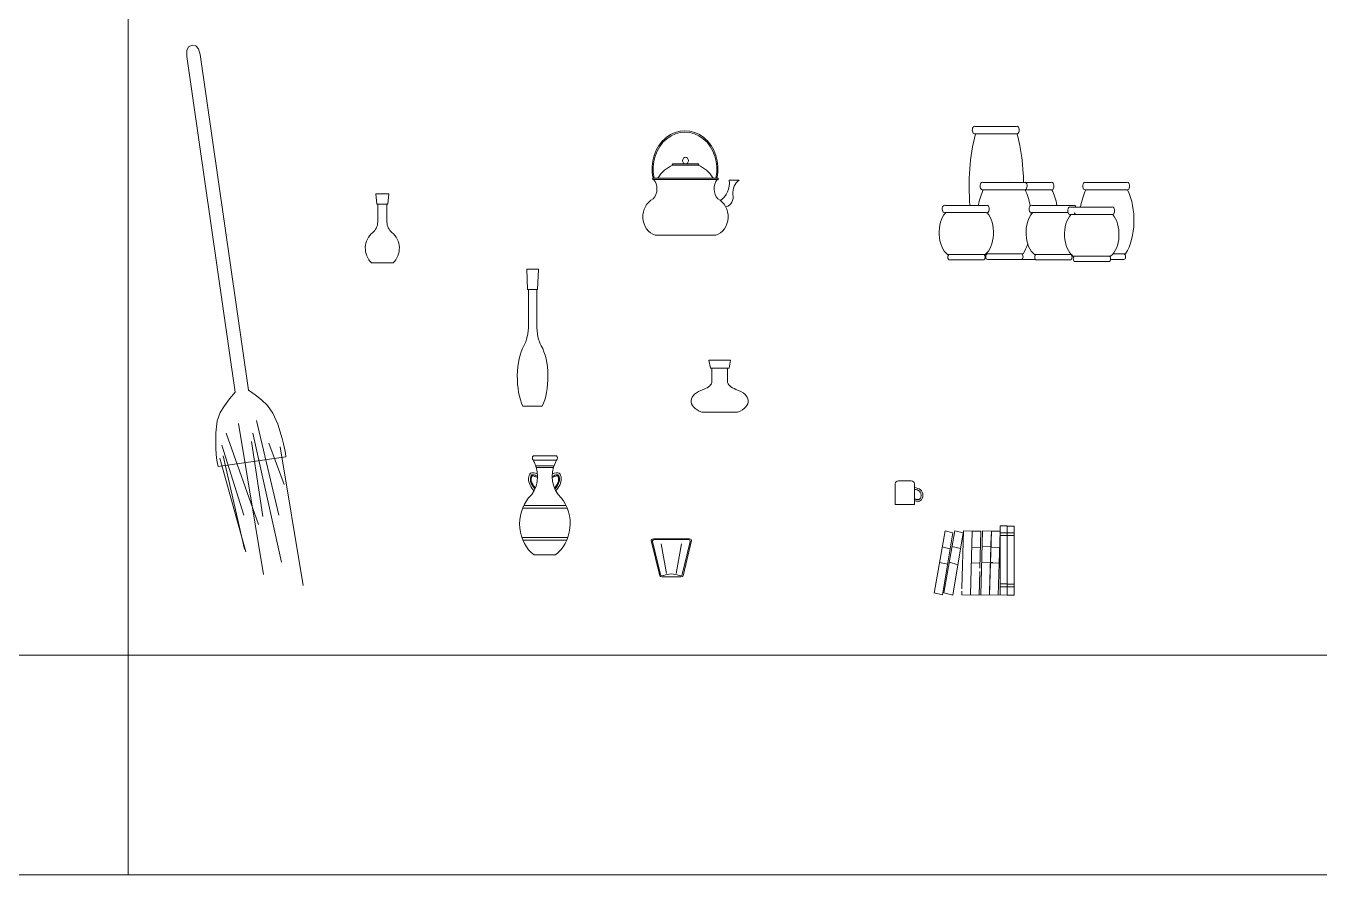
# Model space of a CAD drawing. Header units: centimetres. Extents: x 2280 to 32242, y -4577 to 2534.
# Drawn here: x 24743.1 to 25038.8, y -2977.1 to -2784 of the extents above; entities that cross this region are included whole.
import ezdxf

# ---------------------------------------------------------------- set-up
doc = ezdxf.new("R2010")
doc.units = ezdxf.units.CM
doc.layers.get('0').update_dxf_attribs({"lineweight": 15})
doc.layers.add('dim', color=40, linetype='Continuous', lineweight=0)

# ---------------------------------------------------------------- blocks, each defined once
blk = doc.blocks.new('OBJE_bar_011')
for p, q in [((-0.0255, 0.2436), (-0.0218, 0.207)), ((-0.0218, 0.2436), (-0.0255, 0.2436)), ((-0.0218, 0.2436), (-0.0255, 0.2436)), ((-0.0218, 0.2436), (0.0019, 0.2436)), ((0.0218, 0.2436), (-0.0019, 0.2436)), ((0.0083, 0.2442), (0.0082, 0.2436)), ((0.0083, 0.2442), (0.0082, 0.2436)), ((0.0255, 0.2436), (0.0218, 0.207)), ((0.0218, 0.2436), (0.0255, 0.2436)), ((0.0218, 0.2436), (0.0255, 0.2436)), ((-0.0181, 0.207), (-0.0218, 0.207)), ((-0.0181, 0.207), (-0.0218, 0.207)), ((0, 0.207), (-0.0181, 0.207)), ((-0.0181, 0.207), (-0.0181, 0.1446)), ((0, 0.207), (0.0181, 0.207)), ((0.0181, 0.207), (0.0218, 0.207)), ((0.0181, 0.207), (0.0181, 0.1446)), ((0.0181, 0.207), (0.0218, 0.207)), ((0.0419, 0), (-0.0419, 0))]:
    blk.add_line(p, q)
for centre, radius, start, end in [((-0.0636, 0.1446), 0.0455, 304.4798, 0), ((0.0636, 0.1446), 0.0455, 180, 235.5202), ((0, 0.052), 0.0668, 124.4798, 231.1317), ((0, 0.052), 0.0668, 308.8683, 55.5202)]:
    blk.add_arc(centre, radius, start, end)
blk = doc.blocks.new('OBJE_bar_032')
for p, q in [((-0.0419, 0.3006), (0.0436, 0.3006)), ((-0.0419, 0.2874), (0.0436, 0.2874)), ((-0.0327, 0.2697), (0.0345, 0.2697)), ((-0.031, 0.2653), (0.0327, 0.2653)), ((-0.0822, 0.1413), (0.084, 0.1413)), ((-0.0775, 0.1501), (0.0793, 0.1501)), ((-0.0849, 0.053), (0.0863, 0.053)), ((-0.0808, 0.0442), (0.0822, 0.0442)), ((-0.0396, 0), (0.0396, 0))]:
    blk.add_line(p, q)
for centre, radius, start, end in [((-0.1064, 0.238), 0.0802, 305.8384, 31.4455), ((-0.0381, 0.294), 0.00763, 119.7476, 240.2524), ((-0.1226, 0.2404), 0.0934, 24.9606, 30.1669), ((0.1082, 0.238), 0.0802, 148.5545, 234.1616), ((0.1244, 0.2404), 0.0934, 149.8331, 155.0394), ((0.0399, 0.294), 0.00763, 299.7476, 60.2524), ((0.0169, 0.0941), 0.1097, 134.0716, 239.0299), ((-0.0141, 0.0945), 0.1087, 299.5996, 46.1578)]:
    blk.add_arc(centre, radius, start, end)
for points in [[(-0.0265, 0.2454), (-0.0522, 0.2477), (-0.0597, 0.2323), (-0.0399, 0.1938)], [(0.0283, 0.2454), (0.054, 0.2477), (0.0614, 0.2323), (0.0417, 0.1938)]]:
    blk.add_spline(points, degree=3)
for points, knots in [([(-0.0268, 0.2382), (-0.031, 0.2399), (-0.0332, 0.2407), (-0.0381, 0.2422), (-0.0406, 0.2428), (-0.0443, 0.2433), (-0.0456, 0.2432), (-0.0472, 0.2429), (-0.0477, 0.2427), (-0.0484, 0.2423), (-0.0487, 0.2421), (-0.0494, 0.2413), (-0.0498, 0.2408), (-0.0513, 0.2386), (-0.0522, 0.2362), (-0.0532, 0.2318), (-0.0533, 0.2299), (-0.0531, 0.2262), (-0.0528, 0.2244), (-0.051, 0.2185), (-0.0486, 0.2144), (-0.0423, 0.2061), (-0.0386, 0.2021), (-0.0364, 0.1997)], [0, 0, 0, 0, 0.460321, 0.460321, 1.062273, 1.062273, 1.547377, 1.547377, 1.868648, 1.868648, 2.117264, 2.117264, 2.365881, 2.365881, 3.032395, 3.032395, 3.577724, 3.577724, 4.123053, 4.123053, 5.381714, 5.381714, 6.533622, 6.533622, 6.533622, 6.533622]), ([(-0.0269, 0.2346), (-0.032, 0.2368), (-0.0342, 0.2376), (-0.0386, 0.2389), (-0.0407, 0.2394), (-0.0438, 0.2399), (-0.0448, 0.2399), (-0.0459, 0.2398), (-0.0462, 0.2397), (-0.0463, 0.2397), (-0.0464, 0.2396), (-0.0465, 0.2395), (-0.0467, 0.2394), (-0.0471, 0.2388), (-0.0474, 0.2385), (-0.0479, 0.2375), (-0.0482, 0.2369), (-0.049, 0.235), (-0.0495, 0.2334), (-0.05, 0.2304), (-0.05, 0.229), (-0.0498, 0.2262), (-0.0495, 0.2249), (-0.0486, 0.2221), (-0.048, 0.2207), (-0.0457, 0.2162), (-0.0436, 0.2131), (-0.0384, 0.2068), (-0.0354, 0.2036), (-0.0345, 0.2025)], [0, 0, 0, 0, 0.450917, 0.450917, 0.98865, 0.98865, 1.430592, 1.430592, 1.742574, 1.742574, 1.974566, 1.974566, 2.206558, 2.206558, 2.438551, 2.438551, 2.670543, 2.670543, 3.159544, 3.159544, 3.648545, 3.648545, 4.137546, 4.137546, 4.626547, 4.626547, 5.604548, 5.604548, 6.533622, 6.533622, 6.533622, 6.533622]), ([(0.0285, 0.2382), (0.0328, 0.2399), (0.035, 0.2407), (0.0398, 0.2422), (0.0423, 0.2428), (0.0461, 0.2433), (0.0474, 0.2432), (0.049, 0.2429), (0.0494, 0.2427), (0.0501, 0.2423), (0.0504, 0.2421), (0.0512, 0.2413), (0.0516, 0.2408), (0.053, 0.2386), (0.054, 0.2362), (0.0549, 0.2318), (0.0551, 0.2299), (0.0549, 0.2262), (0.0546, 0.2244), (0.0528, 0.2185), (0.0503, 0.2144), (0.044, 0.2061), (0.0403, 0.2021), (0.0381, 0.1997)], [0, 0, 0, 0, 0.460321, 0.460321, 1.062273, 1.062273, 1.547377, 1.547377, 1.868648, 1.868648, 2.117264, 2.117264, 2.365881, 2.365881, 3.032395, 3.032395, 3.577724, 3.577724, 4.123053, 4.123053, 5.381714, 5.381714, 6.533622, 6.533622, 6.533622, 6.533622]), ([(0.0286, 0.2346), (0.0338, 0.2368), (0.0359, 0.2376), (0.0403, 0.2389), (0.0425, 0.2394), (0.0455, 0.2399), (0.0466, 0.2399), (0.0477, 0.2398), (0.0479, 0.2397), (0.0481, 0.2397), (0.0481, 0.2396), (0.0483, 0.2395), (0.0484, 0.2394), (0.0489, 0.2388), (0.0492, 0.2385), (0.0497, 0.2375), (0.05, 0.2369), (0.0508, 0.235), (0.0512, 0.2334), (0.0517, 0.2304), (0.0517, 0.229), (0.0515, 0.2262), (0.0512, 0.2249), (0.0504, 0.2221), (0.0498, 0.2207), (0.0475, 0.2162), (0.0453, 0.2131), (0.0401, 0.2068), (0.0372, 0.2036), (0.0362, 0.2025)], [0, 0, 0, 0, 0.450917, 0.450917, 0.98865, 0.98865, 1.430592, 1.430592, 1.742574, 1.742574, 1.974566, 1.974566, 2.206558, 2.206558, 2.438551, 2.438551, 2.670543, 2.670543, 3.159544, 3.159544, 3.648545, 3.648545, 4.137546, 4.137546, 4.626547, 4.626547, 5.604548, 5.604548, 6.533622, 6.533622, 6.533622, 6.533622])]:
    blk.add_open_spline(points, degree=3, knots=knots)
blk = doc.blocks.new('OBJE_bar_002')
for points in [[(-0.1082, 0.1656, 1), (-0.1082, 0.1619), (0.1082, 0.1619, 1), (0.1082, 0.1656), (-0.1082, 0.1656, -1.281382), (0.1049, 0.1656)], [(-0.1045, 0.1656, -1.292722), (0.1012, 0.1656)], [(-0.0918, 0.1656, -0.161412), (-0.0422, 0.2027), (0.0422, 0.2027, 1), (0.0422, 0.2063), (-0.0422, 0.2063, 1), (-0.0422, 0.2027)], [(0.0422, 0.2027, -0.161412), (0.0918, 0.1656)], [(-0.1065, 0.1619, -0.417139), (-0.1076, 0.1052, 0.719249), (-0.101, 0), (0.101, 0, 0.719249), (0.1076, 0.1052, -0.396783), (0.1054, 0.1619)], [(0.1353, 0.0824, 0.435606), (0.1582, 0.1185, -0.300742), (0.179, 0.1593), (0.1462, 0.1593, -0.295746), (0.1166, 0.1005)]]:
    blk.add_lwpolyline(points, format="xyb")
blk.add_circle((0, 0.216), 0.00971)
blk = doc.blocks.new('OBJE_bar_010')
for p, q in [((-0.0384, 0.0893), (-0.0384, 0)), ((0.0254, 0.1023), (-0.0254, 0.1023)), ((0.0384, 0), (0.0384, 0.0893)), ((-0.0384, 0), (0.0384, 0))]:
    blk.add_line(p, q)
for centre, start, end in [((-0.0254, 0.0893), 90, 180), ((0.0254, 0.0893), 0, 90), ((0.0254, 0.0893), 0, 90)]:
    blk.add_arc(centre, 0.013, start, end)
for points, knots in [([(0.0384, 0.0167), (0.0406, 0.0161), (0.0484, 0.0144), (0.0668, 0.0144), (0.0758, 0.0408), (0.0647, 0.0669), (0.0474, 0.0714), (0.0384, 0.0733)], [5.659543, 5.659543, 5.659543, 5.659543, 12.467453, 28.983899, 53.579431, 78.360328, 103.929684, 103.929684, 103.929684, 103.929684]), ([(0.0384, 0.0241), (0.039, 0.0239), (0.0396, 0.0237), (0.0414, 0.0233), (0.0426, 0.023), (0.0447, 0.0226), (0.0456, 0.0224), (0.0483, 0.022), (0.0502, 0.0219), (0.0531, 0.0219), (0.0542, 0.022), (0.0562, 0.0224), (0.057, 0.0226), (0.058, 0.023), (0.0582, 0.0231), (0.0586, 0.0233), (0.0587, 0.0234), (0.0591, 0.0236), (0.0592, 0.0238), (0.0597, 0.0241), (0.0601, 0.0244), (0.061, 0.0254), (0.0615, 0.0261), (0.0626, 0.0278), (0.063, 0.0288), (0.0639, 0.031), (0.0642, 0.0322), (0.0648, 0.035), (0.065, 0.0367), (0.0652, 0.0401), (0.0651, 0.0418), (0.0647, 0.045), (0.0643, 0.0466), (0.0631, 0.0503), (0.0622, 0.0523), (0.0605, 0.0549), (0.0599, 0.0557), (0.0589, 0.0568), (0.0585, 0.0573), (0.0577, 0.0581), (0.0573, 0.0585), (0.0564, 0.0591), (0.056, 0.0595), (0.0546, 0.0604), (0.0536, 0.061), (0.0515, 0.062), (0.0503, 0.0625), (0.0465, 0.064), (0.0436, 0.0647), (0.0398, 0.0656), (0.0391, 0.0658), (0.0384, 0.0659)], [3.762614, 3.762614, 3.762614, 3.762614, 5.784282, 5.784282, 9.653458, 9.653458, 12.655211, 12.655211, 18.724663, 18.724663, 23.000528, 23.000528, 27.276393, 27.276393, 28.648659, 28.648659, 29.862802, 29.862802, 31.076944, 31.076944, 33.505228, 33.505228, 37.75395, 37.75395, 42.002671, 42.002671, 46.251393, 46.251393, 51.8326, 51.8326, 57.413807, 57.413807, 62.995014, 62.995014, 71.270997, 71.270997, 74.951366, 74.951366, 77.554081, 77.554081, 79.799966, 79.799966, 82.045851, 82.045851, 86.537621, 86.537621, 91.029391, 91.029391, 100.333646, 100.333646, 102.506325, 102.506325, 102.506325, 102.506325])]:
    blk.add_open_spline(points, degree=3, knots=knots)
blk = doc.blocks.new('OBJE_other_097')
for p, q in [((0.0909, 0.3761), (0.2893, 0.3761)), ((0.0915, 0.3554), (0.2893, 0.3554)), ((-0.4368, 0.2178), (-0.2384, 0.2178)), ((-0.4363, 0.1971), (-0.2384, 0.1971)), ((-0.075, 0.2179), (0.0527, 0.2179)), ((-0.0744, 0.1972), (0.0477, 0.1972)), ((0.0533, 0.2178), (0.2517, 0.2178)), ((0.0539, 0.1971), (0.2517, 0.1971)), ((-0.3653, 0.1481), (-0.1669, 0.1481)), ((-0.1812, 0.1529), (0.0173, 0.1529)), ((0.2344, 0.1529), (0.4328, 0.1529)), ((-0.3648, 0.1274), (-0.1669, 0.1274)), ((-0.1555, 0.1322), (0.0173, 0.1322)), ((0.235, 0.1322), (0.4328, 0.1322)), ((-0.4306, 0.0154), (-0.3697, 0.0154)), ((-0.3591, 0.0095), (-0.1788, 0.0095)), ((-0.175, 0.0142), (0.0054, 0.0142)), ((0, 0), (0.1018, 0)), ((0.0595, 0.0154), (0.2398, 0.0154)), ((0.2406, 0.0142), (0.4209, 0.0142)), ((-0.4226, -0.0001), (-0.3587, -0.0001)), ((-0.3511, -0.006), (-0.1885, -0.006)), ((-0.167, -0.0013), (-0.0043, -0.0013)), ((0.0675, -0.0001), (0.2301, -0.0001)), ((0.2486, -0.0013), (0.4112, -0.0013))]:
    blk.add_line(p, q)
for centre, radius, start, end in [((0.0886, 0.3657), 0.0107, 77.4869, 285.7234), ((0.2916, 0.3657), 0.0107, 254.2766, 102.5131), ((0.4311, 0.208), 0.3739, 156.833, 178.4974), ((-0.0567, 0.208), 0.3741, 351.516, 23.1416), ((-0.3349, 0.1115), 0.1357, 141.0681, 225.1133), ((-0.4391, 0.2074), 0.0107, 77.4869, 285.7234), ((-0.346, 0.1115), 0.1357, 15.6476, 38.8951), ((-0.2361, 0.2074), 0.0107, 254.2766, 102.5131), ((0.027, 0.1116), 0.1357, 141.0681, 162.3212), ((-0.0773, 0.2075), 0.0107, 77.4869, 285.7234), ((0.1552, 0.1115), 0.1357, 141.0681, 162.9527), ((0.051, 0.2074), 0.0107, 77.4869, 285.7234), ((0.1258, 0.2075), 0.0107, 254.2766, 283.3464), ((0.1258, 0.2075), 0.0107, 74.98, 102.5131), ((0.1441, 0.1115), 0.1357, 17.7281, 38.8951), ((0.254, 0.2074), 0.0107, 254.2766, 102.5131), ((-0.3676, 0.1377), 0.0107, 77.4869, 285.7234), ((-0.1835, 0.1424), 0.0107, 77.4869, 147.7209), ((-0.1646, 0.1377), 0.0107, 254.2766, 102.5131), ((0.0196, 0.1424), 0.0107, 254.2766, 102.5131), ((0.2321, 0.1424), 0.0107, 77.4869, 285.7234), ((0.4351, 0.1424), 0.0107, 254.2766, 102.5131), ((-0.3317, 0.071), 0.0674, 123.589, 245.9295), ((-0.1475, 0.0757), 0.0674, 123.589, 129.8457), ((-0.2062, 0.071), 0.0673, 294.0565, 56.3667), ((-0.0221, 0.0757), 0.0673, 294.0565, 56.3667), ((0.1552, 0.1115), 0.1357, 171.3825, 173.0907), ((0.2681, 0.0757), 0.0674, 123.589, 245.9295), ((0.3935, 0.0757), 0.0673, 294.0565, 56.3667), ((0.1552, 0.1115), 0.1357, 209.7653, 225.1133), ((-0.4226, 0.0076), 0.00776, 90, 270), ((-0.3511, 0.0017), 0.00776, 90, 270), ((-0.1885, 0.0017), 0.00776, 270, 90), ((-0.167, 0.0064), 0.00776, 90, 270), ((-0.0043, 0.0064), 0.00776, 270, 90), ((0.0675, 0.0076), 0.00776, 90, 270), ((0.2301, 0.0076), 0.00776, 270, 90), ((0.2486, 0.0064), 0.00776, 90, 270), ((0.4112, 0.0064), 0.00776, 270, 90)]:
    blk.add_arc(centre, radius, start, end)
blk = doc.blocks.new('OBJE_other_140')
for p, q in [((-0.0414, 0.12), (0.0414, 0.12)), ((-0.0266, 0.004), (-0.0461, 0.1144)), ((-0.0249, 0.0079), (-0.0432, 0.112)), ((-0.0385, 0.1176), (0.0385, 0.1176)), ((-0.0112, 0.0112), (-0.0233, 0.104)), ((0.0112, 0.0112), (0.0233, 0.104)), ((0.0249, 0.0079), (0.0432, 0.112)), ((0.0266, 0.004), (0.0461, 0.1144)), ((-0.0219, 0), (0.0219, 0))]:
    blk.add_line(p, q)
for centre, radius, start, end in [((-0.0414, 0.1152), 0.00478, 90, 190.015), ((0.0414, 0.1152), 0.00478, 349.985, 90), ((-0.0385, 0.1128), 0.00478, 90, 190.015), ((0.0385, 0.1128), 0.00478, 349.985, 90), ((-0.0219, 0.0048), 0.00478, 190.015, 270), ((-0.0202, 0.0088), 0.00478, 190.015, 300.9253), ((0, -0.0249), 0.0344, 59.0747, 120.9253), ((0.0202, 0.0088), 0.00478, 239.0747, 349.985), ((0.0219, 0.0048), 0.00478, 270, 349.985)]:
    blk.add_arc(centre, radius, start, end)
blk = doc.blocks.new('OBJE_other_165')
for p, q in [((-0.1869, 0.0085), (-0.1416, 0.2753)), ((-0.1467, 0.009), (-0.1014, 0.2753)), ((-0.1416, 0.2753), (-0.1086, 0.2674)), ((-0.1014, 0.2753), (-0.0661, 0.2669)), ((-0.0718, 0.0292), (-0.0651, 0.2753)), ((-0.0651, 0.2753), (-0.0289, 0.2743)), ((-0.0363, 0.0005), (-0.0289, 0.2748)), ((-0.0363, 0.0005), (-0.0289, 0.2748)), ((-0.0363, 0.0005), (-0.0289, 0.2748)), ((-0.0289, 0.2748), (0.0074, 0.2738)), ((0.0031, 0.1148), (0.0074, 0.2738)), ((0.0068, 0.001), (0.0142, 0.2753)), ((0.0142, 0.2753), (0.0504, 0.2743)), ((0.043, 0.0005), (0.0504, 0.2748)), ((0.0504, 0.2748), (0.0867, 0.2738)), ((0.0793, 0), (0.0867, 0.2738)), ((0.1156, 0.2966), (0.0867, 0.2966)), ((0.0867, 0.2966), (0.0867, -0.0003)), ((0.1156, -0.0005), (0.1156, 0.2966)), ((0.1156, 0.2963), (0.1156, -0.0005)), ((0.1444, 0.2963), (0.1156, 0.2963)), ((0.1444, -0.0007), (0.1444, 0.2963)), ((-0.1515, 0.0005), (-0.1086, 0.2674)), ((-0.1095, 0.0001), (-0.066, 0.2674)), ((0.0434, 0.0141), (0.05, 0.2579)), ((0.0434, 0.0141), (0.05, 0.2579)), ((0.1156, 0.2672), (0.0867, 0.2672)), ((0.1156, 0.2553), (0.0867, 0.2553)), ((0.1444, 0.267), (0.1156, 0.267)), ((0.1444, 0.2551), (0.1156, 0.2551)), ((-0.1226, 0.199), (-0.1533, 0.2063)), ((-0.0769, 0.2003), (-0.1127, 0.2089)), ((0.0055, 0.2042), (-0.0307, 0.2052)), ((0.0486, 0.2071), (0.0124, 0.2081)), ((0.0848, 0.2042), (0.0486, 0.2052)), ((-0.1304, 0.1321), (-0.1645, 0.1403)), ((-0.0884, 0.13), (-0.1229, 0.1405)), ((0.0037, 0.1373), (-0.0325, 0.1383)), ((0.0563, 0.14), (0.0106, 0.1412)), ((0.083, 0.1373), (0.0468, 0.1383)), ((0, 0), (0.0027, 0.1018)), ((-0.1515, 0.0005), (-0.1868, 0.009)), ((-0.1095, 0.0001), (-0.1467, 0.009)), ((-0.0725, 0.001), (-0.0721, 0.0175)), ((-0.0725, 0.001), (-0.0721, 0.0175)), ((-0.0725, 0.001), (0.1156, -0.0005)), ((-0.0718, 0.0269), (-0.0718, 0.0292)), ((-0.0718, 0.0269), (-0.0718, 0.0292)), ((0.043, 0.0005), (0.0431, 0.0017)), ((0.043, 0.0005), (0.0431, 0.0017)), ((0.1156, 0.0476), (0.0867, 0.0476)), ((0.1156, 0.0357), (0.0867, 0.0357)), ((0.1444, 0.0474), (0.1156, 0.0474)), ((0.1444, 0.0355), (0.1156, 0.0355)), ((0.1444, -0.0007), (0.1156, -0.0005))]:
    blk.add_line(p, q)
blk = doc.blocks.new('OBJE_other_054')
at = {"linetype": 'Continuous'}
blk.add_lwpolyline([(-0.00926, 0.29237), (-0.00926, 0.29237), (-0.00823, 0.29661), (-0.00515, 0.29915), (-0.00001, 0.3), (-0.00001, 0.3), (0.00513, 0.29915), (0.00821, 0.29661), (0.00924, 0.29237), (0.00924, 0.05087), (0.00924, 0.05087), (0.01736, 0.047), (0.02496, 0.04275), (0.03202, 0.03812), (0.03202, 0.03812), (0.03805, 0.03215), (0.04253, 0.02388), (0.04547, 0.01332), (0.04547, 0.01332), (0.04587, 0.01143), (0.04628, 0.00943), (0.04672, 0.00732), (0.04672, 0.00732), (0.04702, 0.00506), (0.04706, 0.00262), (0.04682, 0), (-0.04682, 0), (-0.04682, 0), (-0.04716, 0.00437), (-0.0469, 0.00881), (-0.04605, 0.01332), (-0.04605, 0.01332), (-0.04328, 0.02408), (-0.03903, 0.03229), (-0.03329, 0.03795), (-0.03329, 0.03795), (-0.02629, 0.04231), (-0.01829, 0.04661), (-0.00926, 0.05087)], close=True, dxfattribs=at)

msp = doc.modelspace()

# ---------------------------------------------------------------- linework, layer by layer
at = {"layer": 'dim'}
for p, q in [((24766.339, -2927.064), (24766.339, -2662.088)), ((24766.339, -2662.088), (24766.339, -2977.064)), ((24795.49, -2873.686), (24800.603, -2895.284)), ((24788.588, -2876.62), (24795.993, -2897.366)), ((24791.379, -2874.429), (24797.128, -2908.749)), ((24794.658, -2876.62), (24801.168, -2905.954)), ((24787.643, -2879.358), (24792.624, -2895.27)), ((24794.382, -2878.479), (24796.922, -2895.563)), ((24798.289, -2878.87), (24801.805, -2888.241)), ((24800.857, -2879.709), (24806.14, -2911.234)), ((24787.154, -2882.287), (24793.112, -2903.568)), ((24787.961, -2881.728), (24792.777, -2903.004)), ((25038.827, -2927.064), (23917.055, -2927.064)), ((25038.827, -2977.064), (23908.444, -2977.064))]:
    msp.add_line(p, q, dxfattribs=at)

# ---------------------------------------------------------------- block references
at = {"layer": 'dim', "xscale": 166.0805308814161, "yscale": 319.1109931293176, "zscale": 166.0805308814161, "rotation": 8.16989715248786}
msp.add_blockref('OBJE_other_054', (24794.457, -2883.109), dxfattribs=at)
at = {"layer": 'dim'}
for name, p, xscale, yscale, zscale in [('OBJE_bar_002', (24893.017, -2831.615), 68.1289563672326, 78.60469055897556, 68.1289563672326), ('OBJE_other_097', (24972.577, -2837.099), -47.55312515942205, 80.4326875044062, 47.55312515942205), ('OBJE_bar_011', (24824.109, -2837.882), 57.98624551450484, 64.34497812563495, 57.98624551450484), ('OBJE_bar_011', (24858.266, -2870.46), 52.12553798276349, 127.961111834109, 52.12553798276349), ('OBJE_bar_011', (24900.79, -2871.831), 97.39237723883707, 48.44243605895463, 97.39237723883707), ('OBJE_bar_032', (24861.01, -2904.278), 61.27036362943181, 74.94867015503041, 61.27036362943181), ('OBJE_bar_010', (24942.856, -2892.853), 57.15518678899389, 53.01246819215157, 57.15518678899389), ('OBJE_other_165', (24959.774, -2913.419), 54.86895388009725, 53.01244167907862, 54.86895388009725), ('OBJE_other_140', (24889.816, -2909.306), 99.22137416484475, 72.20663496727138, 99.22137416484475)]:
    msp.add_blockref(name, p, dxfattribs=dict(at, xscale=xscale, yscale=yscale, zscale=zscale))

doc.saveas('drawing.dxf')
